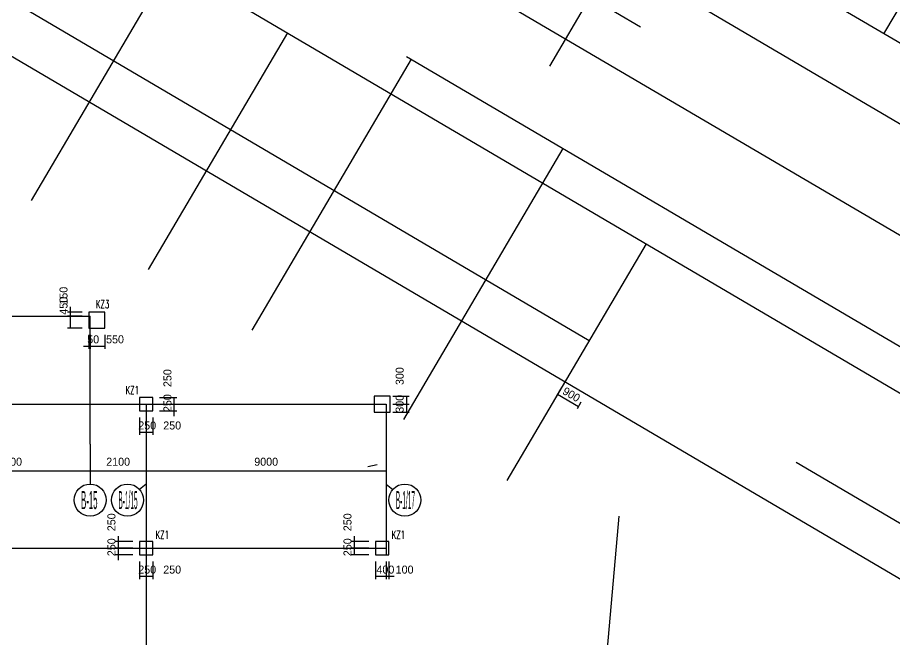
# Model space of a CAD drawing. Extents: x 387171 to 699106, y 11966 to 245688.
# Drawn here: x 582536 to 615414, y 107673 to 130974 of the extents above; entities that cross this region are included whole.
import ezdxf

# ---------------------------------------------------------------- set-up
doc = ezdxf.new("R2010")
doc.units = 0
doc.header["$LTSCALE"] = 100
doc.header["$MEASUREMENT"] = 0
for name, color, linetype in [('COLU', 7, 'Continuous'), ('DIM', 3, 'Continuous'), ('DOTE', 253, 'Continuous'), ('L-AXIS', 3, 'Continuous'), ('NUM', 7, 'Continuous'), ('小尺寸', 4, 'Continuous')]:
    doc.layers.add(name, color=color, linetype=linetype)
doc.styles.add('hztxt', font='hztxt')
doc.styles.get("Standard").update_dxf_attribs({"font": 'standard'})
doc.dimstyles.get("Standard").update_dxf_attribs({"dimtxt": 300, "dimasz": 100, "dimexe": 100, "dimexo": 250, "dimgap": 100, "dimtad": 0, "dimtoh": 1, "dimdec": 0, "dimdsep": 46, "dimcen": 0.09, "dimclrt": 7, "dimadec": 0, "dimazin": 0, "dimtfac": 1, "dimtdec": 4, "dimtofl": 0, "dimtmove": 0, "dimatfit": 3, "dimfxl": 1, "dimtolj": 1, "dimtzin": 0, "dimarcsym": 0})

# ---------------------------------------------------------------- blocks, each defined once
blk = doc.blocks.new('*D2532')
at = {"layer": 'L-AXIS', "color": 0, "linetype": 'ByBlock', "lineweight": -2}
for p, q in [((585258, 114738), (585258, 113880)), ((587358, 114738), (587358, 113880)), ((587358, 113980), (585258, 113980))]:
    blk.add_line(p, q, dxfattribs=at)
for points in [[(585258, 113980), (585358, 113997), (585358, 113963)], [(587358, 113980), (587258, 113963), (587258, 113997)]]:
    blk.add_solid(points, dxfattribs=at)
at = {"layer": 'L-AXIS', "color": 7, "linetype": 'Continuous', "lineweight": -2, "insert": (586308, 114330), "char_height": 300, "width": 775, "attachment_point": 5, "style": 'hztxt'}
blk.add_mtext('2100', dxfattribs=at)
blk = doc.blocks.new('*D2097')
at = {"layer": 'L-AXIS', "color": 0, "linetype": 'ByBlock', "lineweight": -2}
for p, q in [((579258, 114738), (579258, 113880)), ((585258, 114738), (585258, 113880)), ((585258, 113980), (579258, 113980))]:
    blk.add_line(p, q, dxfattribs=at)
for points in [[(579258, 113980), (579358, 113997), (579358, 113963)], [(585258, 113980), (585158, 113963), (585158, 113997)]]:
    blk.add_solid(points, dxfattribs=at)
at = {"layer": 'L-AXIS', "color": 7, "linetype": 'Continuous', "lineweight": -2, "insert": (582258, 114330), "char_height": 300, "width": 770, "attachment_point": 5, "style": 'hztxt'}
blk.add_mtext('6000', dxfattribs=at)
blk = doc.blocks.new('_AXISO')
blk.add_circle((0, 0), 0.5)
blk = doc.blocks.new('*D2045')
at = {"layer": 'L-AXIS', "color": 0, "linetype": 'ByBlock', "lineweight": -2}
for p, q in [((587358, 114738), (587358, 113880)), ((596358, 114738), (596358, 113880)), ((596358, 113980), (587358, 113980))]:
    blk.add_line(p, q, dxfattribs=at)
for points in [[(587358, 113980), (587458, 113997), (587458, 113963)], [(596358, 113980), (596258, 113963), (596258, 113997)]]:
    blk.add_solid(points, dxfattribs=at)
at = {"layer": 'L-AXIS', "color": 7, "linetype": 'Continuous', "lineweight": -2, "insert": (591858, 114330), "char_height": 300, "width": 770, "attachment_point": 5, "style": 'hztxt'}
blk.add_mtext('9000', dxfattribs=at)
blk = doc.blocks.new('*D2472')
at = {"layer": '小尺寸', "color": 0, "linetype": 'ByBlock', "lineweight": -2}
for p, q in [((602934, 117111), (602736, 116775)), ((602786, 116861), (603562, 116405)), ((603659, 116569), (603512, 116319))]:
    blk.add_line(p, q, dxfattribs=at)
for points in [[(602786, 116861), (602881, 116825), (602864, 116796)], [(603562, 116405), (603468, 116441), (603484, 116470)]]:
    blk.add_solid(points, dxfattribs=at)
at = {"layer": '小尺寸', "color": 7, "linetype": 'Continuous', "lineweight": -2, "insert": (603301, 116849), "char_height": 300, "width": 556.67, "attachment_point": 5, "rotation": 329.5454, "style": 'hztxt'}
blk.add_mtext('900', dxfattribs=at)
blk = doc.blocks.new('*D2343')
at = {"layer": 'DIM', "color": 0, "linetype": 'ByBlock', "lineweight": -2}
for p, q in [((587108, 115988), (587108, 115338)), ((587358, 115988), (587358, 115338)), ((587108, 115438), (587358, 115438))]:
    blk.add_line(p, q, dxfattribs=at)
for points in [[(587108, 115438), (587208, 115455), (587208, 115421)], [(587358, 115438), (587258, 115421), (587258, 115455)]]:
    blk.add_solid(points, dxfattribs=at)
at = {"layer": 'DIM', "color": 7, "linetype": 'Continuous', "lineweight": -2, "insert": (587398, 115688), "char_height": 300, "width": 566.67, "attachment_point": 5, "style": 'hztxt'}
blk.add_mtext('250', dxfattribs=at)
blk = doc.blocks.new('*D2262')
at = {"layer": 'DIM', "color": 0, "linetype": 'ByBlock', "lineweight": -2}
for p, q in [((587358, 115988), (587358, 115338)), ((587608, 115988), (587608, 115338)), ((587358, 115438), (587608, 115438))]:
    blk.add_line(p, q, dxfattribs=at)
for points in [[(587358, 115438), (587458, 115455), (587458, 115421)], [(587608, 115438), (587508, 115421), (587508, 115455)]]:
    blk.add_solid(points, dxfattribs=at)
at = {"layer": 'DIM', "color": 7, "linetype": 'Continuous', "lineweight": -2, "insert": (588334, 115688), "char_height": 300, "width": 566.67, "attachment_point": 5, "style": 'hztxt'}
blk.add_mtext('250', dxfattribs=at)
blk = doc.blocks.new('*D1828')
at = {"layer": 'DIM', "color": 0, "linetype": 'ByBlock', "lineweight": -2}
for p, q in [((587858, 116488), (588508, 116488)), ((588408, 116038), (588408, 116688)), ((587858, 116238), (588508, 116238))]:
    blk.add_line(p, q, dxfattribs=at)
for points in [[(588408, 116488), (588391, 116588), (588425, 116588)], [(588408, 116238), (588425, 116138), (588391, 116138)]]:
    blk.add_solid(points, dxfattribs=at)
at = {"layer": 'DIM', "color": 7, "linetype": 'Continuous', "lineweight": -2, "insert": (588158, 116528), "char_height": 300, "width": 566.67, "attachment_point": 5, "rotation": 90, "style": 'hztxt'}
blk.add_mtext('250', dxfattribs=at)
blk = doc.blocks.new('*D1378')
at = {"layer": 'DIM', "color": 0, "linetype": 'ByBlock', "lineweight": -2}
for p, q in [((587858, 116738), (588508, 116738)), ((588408, 116488), (588408, 116738)), ((587858, 116488), (588508, 116488))]:
    blk.add_line(p, q, dxfattribs=at)
for points in [[(588408, 116738), (588425, 116638), (588391, 116638)], [(588408, 116488), (588391, 116588), (588425, 116588)]]:
    blk.add_solid(points, dxfattribs=at)
at = {"layer": 'DIM', "color": 7, "linetype": 'Continuous', "lineweight": -2, "insert": (588158, 117464), "char_height": 300, "width": 566.67, "attachment_point": 5, "rotation": 90, "style": 'hztxt'}
blk.add_mtext('250', dxfattribs=at)
blk = doc.blocks.new('*D1346')
at = {"layer": 'DIM', "color": 0, "linetype": 'ByBlock', "lineweight": -2}
for p, q in [((595158, 111538), (595158, 110888)), ((595708, 111338), (595058, 111338)), ((595708, 111088), (595058, 111088))]:
    blk.add_line(p, q, dxfattribs=at)
for points in [[(595158, 111338), (595141, 111438), (595175, 111438)], [(595158, 111088), (595175, 110988), (595141, 110988)]]:
    blk.add_solid(points, dxfattribs=at)
at = {"layer": 'DIM', "color": 7, "linetype": 'Continuous', "lineweight": -2, "insert": (594908, 112064), "char_height": 300, "width": 566.67, "attachment_point": 5, "rotation": 90, "style": 'hztxt'}
blk.add_mtext('250', dxfattribs=at)
blk = doc.blocks.new('*D868')
at = {"layer": 'DIM', "color": 0, "linetype": 'ByBlock', "lineweight": -2}
for p, q in [((595708, 111088), (595058, 111088)), ((595708, 110838), (595058, 110838)), ((595158, 111088), (595158, 110838))]:
    blk.add_line(p, q, dxfattribs=at)
for points in [[(595158, 111088), (595175, 110988), (595141, 110988)], [(595158, 110838), (595141, 110938), (595175, 110938)]]:
    blk.add_solid(points, dxfattribs=at)
at = {"layer": 'DIM', "color": 7, "linetype": 'Continuous', "lineweight": -2, "insert": (594908, 111128), "char_height": 300, "width": 566.67, "attachment_point": 5, "rotation": 90, "style": 'hztxt'}
blk.add_mtext('250', dxfattribs=at)
blk = doc.blocks.new('*D521')
at = {"layer": 'DIM', "color": 0, "linetype": 'ByBlock', "lineweight": -2}
for p, q in [((595958, 110588), (595958, 109938)), ((596358, 110588), (596358, 109938)), ((595958, 110038), (596358, 110038))]:
    blk.add_line(p, q, dxfattribs=at)
for points in [[(595958, 110038), (596058, 110055), (596058, 110021)], [(596358, 110038), (596258, 110021), (596258, 110055)]]:
    blk.add_solid(points, dxfattribs=at)
at = {"layer": 'DIM', "color": 7, "linetype": 'Continuous', "lineweight": -2, "insert": (596328, 110288), "char_height": 300, "width": 576.67, "attachment_point": 5, "style": 'hztxt'}
blk.add_mtext('400', dxfattribs=at)
blk = doc.blocks.new('*D438')
at = {"layer": 'DIM', "color": 0, "linetype": 'ByBlock', "lineweight": -2}
for p, q in [((596358, 110588), (596358, 109938)), ((596458, 110588), (596458, 109938)), ((596158, 110038), (596658, 110038))]:
    blk.add_line(p, q, dxfattribs=at)
for points in [[(596358, 110038), (596258, 110021), (596258, 110055)], [(596458, 110038), (596558, 110055), (596558, 110021)]]:
    blk.add_solid(points, dxfattribs=at)
at = {"layer": 'DIM', "color": 7, "linetype": 'Continuous', "lineweight": -2, "insert": (597048, 110288), "char_height": 300, "width": 476.67, "attachment_point": 5, "style": 'hztxt'}
blk.add_mtext('100', dxfattribs=at)
blk = doc.blocks.new('*D1443')
at = {"layer": 'DIM', "color": 0, "linetype": 'ByBlock', "lineweight": -2}
for p, q in [((586308, 111538), (586308, 110888)), ((586858, 111338), (586208, 111338)), ((586858, 111088), (586208, 111088))]:
    blk.add_line(p, q, dxfattribs=at)
for points in [[(586308, 111338), (586291, 111438), (586325, 111438)], [(586308, 111088), (586325, 110988), (586291, 110988)]]:
    blk.add_solid(points, dxfattribs=at)
at = {"layer": 'DIM', "color": 7, "linetype": 'Continuous', "lineweight": -2, "insert": (586058, 112064), "char_height": 300, "width": 566.67, "attachment_point": 5, "rotation": 90, "style": 'hztxt'}
blk.add_mtext('250', dxfattribs=at)
blk = doc.blocks.new('*D1014')
at = {"layer": 'DIM', "color": 0, "linetype": 'ByBlock', "lineweight": -2}
for p, q in [((586308, 111288), (586308, 110638)), ((586858, 111088), (586208, 111088)), ((586858, 110838), (586208, 110838))]:
    blk.add_line(p, q, dxfattribs=at)
for points in [[(586308, 111088), (586291, 111188), (586325, 111188)], [(586308, 110838), (586325, 110738), (586291, 110738)]]:
    blk.add_solid(points, dxfattribs=at)
at = {"layer": 'DIM', "color": 7, "linetype": 'Continuous', "lineweight": -2, "insert": (586058, 111128), "char_height": 300, "width": 566.67, "attachment_point": 5, "rotation": 90, "style": 'hztxt'}
blk.add_mtext('250', dxfattribs=at)
blk = doc.blocks.new('*D559')
at = {"layer": 'DIM', "color": 0, "linetype": 'ByBlock', "lineweight": -2}
for p, q in [((587108, 110588), (587108, 109938)), ((587358, 110588), (587358, 109938)), ((587108, 110038), (587358, 110038))]:
    blk.add_line(p, q, dxfattribs=at)
for points in [[(587108, 110038), (587208, 110055), (587208, 110021)], [(587358, 110038), (587258, 110021), (587258, 110055)]]:
    blk.add_solid(points, dxfattribs=at)
at = {"layer": 'DIM', "color": 7, "linetype": 'Continuous', "lineweight": -2, "insert": (587398, 110288), "char_height": 300, "width": 566.67, "attachment_point": 5, "style": 'hztxt'}
blk.add_mtext('250', dxfattribs=at)
blk = doc.blocks.new('*D150')
at = {"layer": 'DIM', "color": 0, "linetype": 'ByBlock', "lineweight": -2}
for p, q in [((587358, 110588), (587358, 109938)), ((587608, 110588), (587608, 109938)), ((587358, 110038), (587608, 110038))]:
    blk.add_line(p, q, dxfattribs=at)
for points in [[(587358, 110038), (587458, 110055), (587458, 110021)], [(587608, 110038), (587508, 110021), (587508, 110055)]]:
    blk.add_solid(points, dxfattribs=at)
at = {"layer": 'DIM', "color": 7, "linetype": 'Continuous', "lineweight": -2, "insert": (588334, 110288), "char_height": 300, "width": 566.67, "attachment_point": 5, "style": 'hztxt'}
blk.add_mtext('250', dxfattribs=at)
blk = doc.blocks.new('*D2491')
at = {"layer": 'DIM', "color": 0, "linetype": 'ByBlock', "lineweight": -2}
for p, q in [((585208, 119092), (585208, 118566)), ((585258, 119088), (585258, 118566)), ((585008, 118666), (585458, 118666))]:
    blk.add_line(p, q, dxfattribs=at)
for points in [[(585208, 118666), (585108, 118650), (585108, 118683)], [(585258, 118666), (585358, 118683), (585358, 118650)]]:
    blk.add_solid(points, dxfattribs=at)
at = {"layer": 'DIM', "color": 7, "linetype": 'Continuous', "lineweight": -2, "insert": (585372, 118916), "char_height": 300, "width": 353.33, "attachment_point": 5, "style": 'hztxt'}
blk.add_mtext('50', dxfattribs=at)
blk = doc.blocks.new('*D2053')
at = {"layer": 'DIM', "color": 0, "linetype": 'ByBlock', "lineweight": -2}
for p, q in [((585258, 119088), (585258, 118566)), ((585808, 119088), (585808, 118566)), ((585258, 118666), (585808, 118666))]:
    blk.add_line(p, q, dxfattribs=at)
for points in [[(585258, 118666), (585358, 118683), (585358, 118650)], [(585808, 118666), (585708, 118650), (585708, 118683)]]:
    blk.add_solid(points, dxfattribs=at)
at = {"layer": 'DIM', "color": 7, "linetype": 'Continuous', "lineweight": -2, "insert": (586191, 118916), "char_height": 300, "width": 566.67, "attachment_point": 5, "style": 'hztxt'}
blk.add_mtext('550', dxfattribs=at)
blk = doc.blocks.new('*D1996')
at = {"layer": 'DIM', "color": 0, "linetype": 'ByBlock', "lineweight": -2}
for p, q in [((584512, 120138), (584512, 119588)), ((584958, 119938), (584412, 119938)), ((584958, 119788), (584412, 119788))]:
    blk.add_line(p, q, dxfattribs=at)
for points in [[(584512, 119938), (584495, 120038), (584529, 120038)], [(584512, 119788), (584529, 119688), (584495, 119688)]]:
    blk.add_solid(points, dxfattribs=at)
at = {"layer": 'DIM', "color": 7, "linetype": 'Continuous', "lineweight": -2, "insert": (584262, 120553), "char_height": 300, "width": 476.67, "attachment_point": 5, "rotation": 90, "style": 'hztxt'}
blk.add_mtext('150', dxfattribs=at)
blk = doc.blocks.new('*D1581')
at = {"layer": 'DIM', "color": 0, "linetype": 'ByBlock', "lineweight": -2}
for p, q in [((584958, 119788), (584412, 119788)), ((584512, 119788), (584512, 119338)), ((584958, 119338), (584412, 119338))]:
    blk.add_line(p, q, dxfattribs=at)
for points in [[(584512, 119788), (584529, 119688), (584495, 119688)], [(584512, 119338), (584495, 119438), (584529, 119438)]]:
    blk.add_solid(points, dxfattribs=at)
at = {"layer": 'DIM', "color": 7, "linetype": 'Continuous', "lineweight": -2, "insert": (584262, 120176), "char_height": 300, "width": 576.67, "attachment_point": 5, "rotation": 90, "style": 'hztxt'}
blk.add_mtext('450', dxfattribs=at)
blk = doc.blocks.new('*D671')
at = {"layer": 'DIM', "color": 0, "linetype": 'ByBlock', "lineweight": -2}
for p, q in [((596608, 116788), (597214, 116788)), ((597114, 116788), (597114, 116488)), ((596608, 116488), (597214, 116488))]:
    blk.add_line(p, q, dxfattribs=at)
for points in [[(597114, 116788), (597131, 116688), (597097, 116688)], [(597114, 116488), (597097, 116588), (597131, 116588)]]:
    blk.add_solid(points, dxfattribs=at)
at = {"layer": 'DIM', "color": 7, "linetype": 'Continuous', "lineweight": -2, "insert": (596864, 117539), "char_height": 300, "width": 566.67, "attachment_point": 5, "rotation": 90, "style": 'hztxt'}
blk.add_mtext('300', dxfattribs=at)
blk = doc.blocks.new('*D260')
at = {"layer": 'DIM', "color": 0, "linetype": 'ByBlock', "lineweight": -2}
for p, q in [((596608, 116488), (597214, 116488)), ((597114, 116488), (597114, 116188)), ((596608, 116188), (597214, 116188))]:
    blk.add_line(p, q, dxfattribs=at)
for points in [[(597114, 116488), (597131, 116388), (597097, 116388)], [(597114, 116188), (597097, 116288), (597131, 116288)]]:
    blk.add_solid(points, dxfattribs=at)
at = {"layer": 'DIM', "color": 7, "linetype": 'Continuous', "lineweight": -2, "insert": (596864, 116503), "char_height": 300, "width": 566.67, "attachment_point": 5, "rotation": 90, "style": 'hztxt'}
blk.add_mtext('300', dxfattribs=at)

msp = doc.modelspace()

# ---------------------------------------------------------------- linework, layer by layer
at = {"layer": 'COLU'}
for points in [[(585208.1, 119337.9), (585808.1, 119337.9), (585808.1, 119937.9), (585208.1, 119937.9)], [(587108.1, 116237.9), (587608.1, 116237.9), (587608.1, 116737.9), (587108.1, 116737.9)], [(595908.1, 116187.9), (596508.1, 116187.9), (596508.1, 116787.9), (595908.1, 116787.9)], [(587108.1, 110837.9), (587608.1, 110837.9), (587608.1, 111337.9), (587108.1, 111337.9)], [(595958.1, 110837.9), (596458.1, 110837.9), (596458.1, 111337.9), (595958.1, 111337.9)]]:
    msp.add_lwpolyline(points, close=True, dxfattribs=at)
at = {"layer": 'DOTE'}
for p, q in [((615018.3, 130364.8), (629712.1, 155355)), ((594660, 143880.5), (583042.3, 124121.8)), ((587628.3, 143453.4), (636841.8, 114516.9)), ((586716, 141901.7), (605891.9, 130626.7)), ((585803.6, 140350.1), (639805.6, 108598)), ((647775.5, 111104.2), (601053.4, 138575.8)), ((606900.9, 136683.1), (602474.9, 129155.7)), ((583218.7, 135953.7), (631186.4, 107749.7)), ((581089.9, 132333.2), (603972.6, 118878.6)), ((580177.5, 130781.5), (629391, 101845)), ((592653.7, 130406.1), (587438.7, 121536.8)), ((597293.1, 129418.3), (591317.8, 119256)), ((597120.7, 129519.7), (633192.4, 108310.3)), ((602982.5, 126073.1), (597007.2, 115910.7)), ((606101.4, 122499.2), (600886.4, 113629.9)), ((565409.3, 119787.9), (585258.1, 119787.9)), ((585258.1, 114988.4), (585258.1, 119787.9)), ((518658.1, 116487.9), (596358.1, 116487.9)), ((587358.1, 116487.9), (587358.1, 100087.9)), ((596358.1, 116487.9), (596358.1, 110837.9)), ((611730.8, 114316.9), (630303.4, 103396.7)), ((605079.6, 112287.1), (599065, 44471.9)), ((524658.1, 111087.9), (596358.1, 111087.9))]:
    msp.add_line(p, q, dxfattribs=at)
at = {"layer": 'L-AXIS'}
for p, q in [((585258.1, 114988.4), (585258.1, 113494.8)), ((587358.1, 114988.4), (587358.1, 113494.8)), ((596358.1, 114988.4), (596358.1, 113494.8)), ((595672.6, 114155.8), (596016.6, 114225.9)), ((587358.1, 113494.8), (587113.6, 113285.3)), ((596358.1, 113494.8), (596602.5, 113285.3))]:
    msp.add_line(p, q, dxfattribs=at)

# ---------------------------------------------------------------- block references
ref = msp.add_blockref('_AXISO', (585258.1, 112894.8), dxfattribs=dict(at, xscale=1199.999999999997, yscale=1200, rotation=359.9996457873818))
ref.add_attrib('A', 'B-15', (584918.7, 112555.4), dxfattribs={"height": 678.82, "style": 'hztxt', "width": 0.320988})
ref = msp.add_blockref('_AXISO', (586658.1, 112894.8), dxfattribs=dict(at, xscale=1199.999999999997, yscale=1200, rotation=359.9996457873818))
ref.add_attrib('A', 'B-1/15', (586318.6, 112555.4), dxfattribs={"height": 678.82, "style": 'hztxt', "width": 0.214876})
ref = msp.add_blockref('_AXISO', (597058.1, 112894.8), dxfattribs=dict(at, xscale=1199.999999999997, yscale=1200, rotation=359.9996457873818))
ref.add_attrib('A', 'B-1/17', (596718.6, 112555.4), dxfattribs={"height": 678.82, "style": 'hztxt', "width": 0.214876})

# ---------------------------------------------------------------- texts
at = {"layer": 'NUM', "color": 200, "width": 0.7}
for s, p in [('KZ3', (585476.2, 120084.2)), ('KZ1', (586590.6, 116867.4)), ('KZ1', (587714.1, 111444)), ('KZ1', (596564.1, 111444))]:
    msp.add_text(s, height=300, dxfattribs=at).set_placement(p)

# ---------------------------------------------------------------- dimensions: what is measured, and where the dimension line sits
at = {"layer": 'DIM', "color": 200}
for base, p1, p2, picture, middle in [((584512.1, 119787.9), (585208.1, 119937.9), (585208.1, 119787.9), '*D1996', (584262.1, 120139.9)), ((584512.1, 119337.9), (585208.1, 119787.9), (585208.1, 119337.9), '*D1581', (584262.1, 119562.9)), ((597114.1, 116487.9), (596358.1, 116787.9), (596358.1, 116487.9), '*D671', (596864.1, 117006)), ((597114.1, 116187.9), (596358.1, 116487.9), (596358.1, 116187.9), '*D260', (596864.1, 115969.9))]:
    dim = msp.add_linear_dim(base=base, p1=p1, p2=p2, angle=90, dimstyle='Standard', dxfattribs=at)
    dim.commit()
    dim.dimension.update_dxf_attribs({"geometry": picture, "text_midpoint": middle})
for base, p1, p2, picture, middle in [((585258.1, 118666.5), (585208.1, 119342), (585258.1, 119337.9), '*D2491', (585070.8, 118916.5)), ((585808.1, 118666.5), (585258.1, 119337.9), (585808.1, 119337.9), '*D2053', (585533.1, 118916.5))]:
    dim = msp.add_linear_dim(base=base, p1=p1, p2=p2, dimstyle='Standard', dxfattribs=at)
    dim.commit()
    dim.dimension.update_dxf_attribs({"geometry": picture, "text_midpoint": middle})
for p1, p2, picture, middle in [((587608.1, 116487.9), (587608.1, 116737.9), '*D1378', (588158.1, 116956)), ((587608.1, 116237.9), (587608.1, 116487.9), '*D1828', (588158.1, 116019.9)), ((587108.1, 116237.9), (587358.1, 116237.9), '*D2343', (586890, 115687.9)), ((587358.1, 116237.9), (587608.1, 116237.9), '*D2262', (587826.1, 115687.9)), ((587108.1, 111337.9), (587108.1, 111087.9), '*D1443', (586058.1, 111556)), ((595958.1, 111337.9), (595958.1, 111087.9), '*D1346', (594908.1, 111556)), ((587108.1, 111087.9), (587108.1, 110837.9), '*D1014', (586058.1, 110619.9)), ((595958.1, 111087.9), (595958.1, 110837.9), '*D868', (594908.1, 110619.9)), ((587108.1, 110837.9), (587358.1, 110837.9), '*D559', (586890, 110287.9)), ((587358.1, 110837.9), (587608.1, 110837.9), '*D150', (587826.1, 110287.9)), ((595958.1, 110837.9), (596358.1, 110837.9), '*D521', (595740, 110287.9)), ((596358.1, 110837.9), (596458.1, 110837.9), '*D438', (596660, 110287.9))]:
    dim = msp.add_aligned_dim(p1=p1, p2=p2, distance=-800, dimstyle='Standard', dxfattribs=at)
    dim.commit()
    dim.dimension.update_dxf_attribs({"geometry": picture, "text_midpoint": middle})
at = {"layer": 'L-AXIS'}
for base, p1, p2, picture, middle in [((579258.1, 113980), (585258.1, 114988.4), (579258.1, 114988.4), '*D2097', (582258.1, 114330)), ((585258.1, 113980), (587358.1, 114988.4), (585258.1, 114988.4), '*D2532', (586308.1, 114330)), ((587358.1, 113980), (596358.1, 114988.4), (587358.1, 114988.4), '*D2045', (591858.1, 114330))]:
    dim = msp.add_linear_dim(base=base, p1=p1, p2=p2, dimstyle='Standard', dxfattribs=at)
    dim.commit()
    dim.dimension.update_dxf_attribs({"geometry": picture, "text_midpoint": middle})
at = {"layer": '小尺寸'}
dim = msp.add_linear_dim(base=(603562.2, 116405.2), p1=(603060.2, 117327), p2=(603785.4, 116784.6), angle=329.54537, dimstyle='Standard', dxfattribs=at)
dim.commit()
dim.dimension.update_dxf_attribs({"geometry": '*D2472', "text_midpoint": (603301, 116848.8)})

doc.saveas('drawing.dxf')
